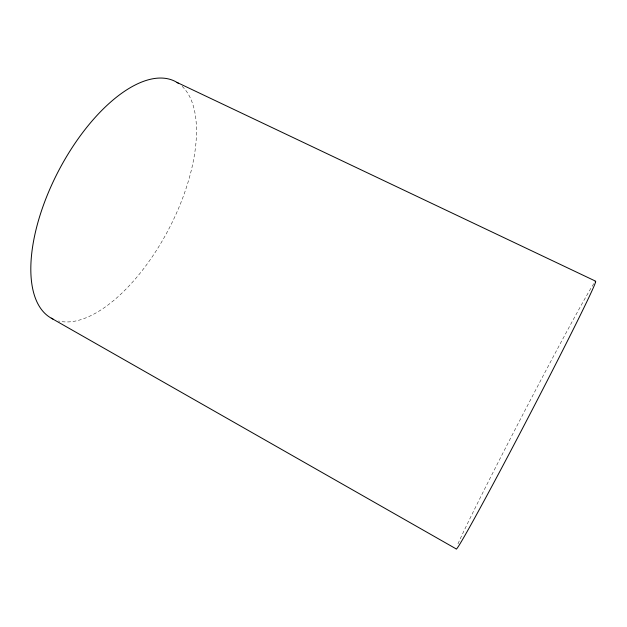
<?xml version="1.0" encoding="UTF-8"?>
<svg xmlns="http://www.w3.org/2000/svg" width="627" height="627" viewBox="0 0 627 627"><rect width="100%" height="100%" fill="white"/><g stroke="black" fill="none" stroke-linecap="round" stroke-linejoin="round"><path stroke-width="0.47" stroke-dasharray="3.13 2.35" d="M457.976 543.828A151.021 3.064 -62.5 0 1 526.406 407.691A151.021 3.064 -62.5 0 1 594.271 282.981M182.128 86.33A133.614 62.324 -62.5 0 1 168.326 229.944A133.614 62.324 -62.5 0 1 58.476 320.969"/><path stroke-width="0.94" d="M177.049 82.45L595.65 281.194M51.273 318.163L456.205 548.915A151.021 3.064 -62.5 0 0 532.464 409.337A151.021 3.064 -62.5 0 0 595.109 281.805M52.989 319.033A133.614 62.324 -62.5 0 1 59.604 168.89A133.614 62.324 -62.5 0 1 178.57 83.438"/></g></svg>
